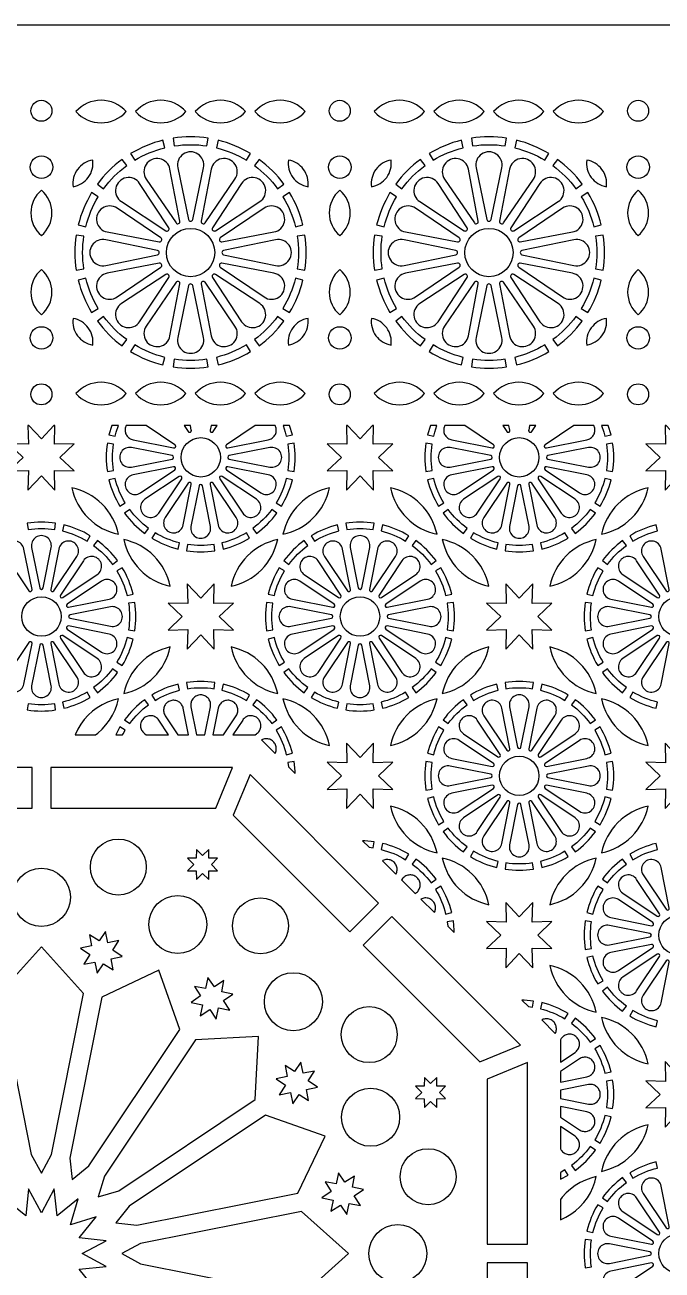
# Model space of a CAD drawing. Header units: millimetres. Extents: x 0 to 1380, y 140 to 1220.
# Drawn here: x 683 to 963, y 673 to 1220 of the extents above; entities that cross this region are included whole.
import ezdxf

# ---------------------------------------------------------------- set-up
doc = ezdxf.new("R2010")
doc.units = ezdxf.units.MM
doc.layers.add('CUT', color=1, linetype='CONTINUOUS')

msp = doc.modelspace()

# ---------------------------------------------------------------- linework, layer by layer
at = {"layer": 'CUT'}
for points in [[(0, 1220), (1380.15, 1220), (1380.15, 139.85), (0, 139.85)], [(695.607, 1043.85), (690.075, 1038.011), (684.543, 1043.85), (684.136, 1043.85), (684.357, 1035.643), (675.708, 1035.876), (681.989, 1029.925), (675.708, 1023.974), (684.357, 1024.207), (684.124, 1015.558), (690.075, 1021.839), (696.026, 1015.558), (695.793, 1024.207), (704.442, 1023.974), (698.161, 1029.925), (704.442, 1035.876), (695.793, 1035.643), (696.014, 1043.85)], [(720.983, 1043.85), (719.776, 1039.837), (722.453, 1039.184), (722.905, 1041.037), (723.906, 1043.85)], [(727.335, 1043.85), (727.19, 1043.546), (727.039, 1043.119), (726.932, 1042.677), (726.872, 1042.228), (726.859, 1041.775), (726.893, 1041.322), (726.974, 1040.875), (727.1, 1040.44), (727.272, 1040.02), (727.485, 1039.619), (727.74, 1039.243), (728.032, 1038.896), (728.358, 1038.581), (728.715, 1038.301), (729.1, 1038.06), (729.507, 1037.86), (729.933, 1037.704), (730.375, 1037.591), (748.174, 1034.051), (748.252, 1034.04), (748.329, 1034.036), (748.406, 1034.041), (748.481, 1034.053), (748.556, 1034.073), (748.628, 1034.101), (748.697, 1034.135), (748.761, 1034.176), (748.821, 1034.224), (748.877, 1034.278), (748.926, 1034.337), (748.97, 1034.4), (749.006, 1034.468), (749.036, 1034.539), (749.058, 1034.613), (749.073, 1034.688), (749.079, 1034.766), (749.078, 1034.842), (749.069, 1034.919), (749.053, 1034.994), (749.028, 1035.066), (748.996, 1035.137), (748.958, 1035.204), (748.913, 1035.266), (748.861, 1035.324), (748.805, 1035.376), (748.742, 1035.423), (736.13, 1043.85)], [(752.845, 1043.85), (754.577, 1041.258), (754.624, 1041.195), (754.676, 1041.139), (754.734, 1041.087), (754.796, 1041.042), (754.863, 1041.004), (754.934, 1040.972), (755.006, 1040.947), (755.081, 1040.931), (755.158, 1040.922), (755.234, 1040.921), (755.312, 1040.927), (755.387, 1040.942), (755.461, 1040.964), (755.532, 1040.994), (755.6, 1041.03), (755.663, 1041.074), (755.722, 1041.123), (755.776, 1041.179), (755.824, 1041.239), (755.865, 1041.303), (755.899, 1041.372), (755.927, 1041.444), (755.947, 1041.519), (755.959, 1041.594), (755.964, 1041.671), (755.96, 1041.748), (755.949, 1041.826), (755.546, 1043.85)], [(764.604, 1043.85), (764.201, 1041.826), (764.19, 1041.748), (764.186, 1041.671), (764.191, 1041.594), (764.203, 1041.519), (764.223, 1041.444), (764.251, 1041.372), (764.285, 1041.303), (764.326, 1041.239), (764.374, 1041.179), (764.428, 1041.123), (764.487, 1041.074), (764.55, 1041.03), (764.618, 1040.994), (764.689, 1040.964), (764.763, 1040.942), (764.838, 1040.927), (764.916, 1040.921), (764.992, 1040.922), (765.069, 1040.931), (765.144, 1040.947), (765.216, 1040.972), (765.287, 1041.004), (765.354, 1041.042), (765.416, 1041.087), (765.474, 1041.139), (765.526, 1041.195), (765.573, 1041.258), (767.305, 1043.85)], [(784.02, 1043.85), (771.408, 1035.423), (771.345, 1035.376), (771.289, 1035.324), (771.237, 1035.266), (771.192, 1035.204), (771.154, 1035.137), (771.122, 1035.066), (771.097, 1034.994), (771.081, 1034.919), (771.072, 1034.842), (771.071, 1034.766), (771.077, 1034.688), (771.092, 1034.613), (771.114, 1034.539), (771.144, 1034.468), (771.18, 1034.4), (771.224, 1034.337), (771.273, 1034.278), (771.329, 1034.224), (771.389, 1034.176), (771.453, 1034.135), (771.522, 1034.101), (771.594, 1034.073), (771.669, 1034.053), (771.744, 1034.041), (771.821, 1034.036), (771.898, 1034.04), (771.976, 1034.051), (789.775, 1037.591), (790.217, 1037.704), (790.643, 1037.86), (791.05, 1038.06), (791.435, 1038.301), (791.792, 1038.581), (792.118, 1038.896), (792.41, 1039.243), (792.665, 1039.619), (792.878, 1040.02), (793.05, 1040.44), (793.176, 1040.875), (793.257, 1041.322), (793.291, 1041.775), (793.278, 1042.228), (793.218, 1042.677), (793.111, 1043.119), (792.96, 1043.546), (792.815, 1043.85)], [(796.244, 1043.85), (797.245, 1041.037), (797.697, 1039.184), (800.374, 1039.837), (799.167, 1043.85)], [(835.607, 1043.85), (830.075, 1038.011), (824.543, 1043.85), (824.136, 1043.85), (824.357, 1035.643), (815.708, 1035.876), (821.989, 1029.925), (815.708, 1023.974), (824.357, 1024.207), (824.124, 1015.558), (830.075, 1021.839), (836.026, 1015.558), (835.793, 1024.207), (844.442, 1023.974), (838.161, 1029.925), (844.442, 1035.876), (835.793, 1035.643), (836.014, 1043.85)], [(860.983, 1043.85), (859.776, 1039.837), (862.453, 1039.184), (862.905, 1041.037), (863.906, 1043.85)], [(867.335, 1043.85), (867.19, 1043.546), (867.039, 1043.119), (866.932, 1042.677), (866.872, 1042.228), (866.859, 1041.775), (866.893, 1041.322), (866.974, 1040.875), (867.1, 1040.44), (867.272, 1040.02), (867.485, 1039.619), (867.74, 1039.243), (868.032, 1038.896), (868.358, 1038.581), (868.715, 1038.301), (869.1, 1038.06), (869.507, 1037.86), (869.933, 1037.704), (870.375, 1037.591), (888.174, 1034.051), (888.252, 1034.04), (888.329, 1034.036), (888.406, 1034.041), (888.481, 1034.053), (888.556, 1034.073), (888.628, 1034.101), (888.697, 1034.135), (888.761, 1034.176), (888.821, 1034.224), (888.877, 1034.278), (888.926, 1034.337), (888.97, 1034.4), (889.006, 1034.468), (889.036, 1034.539), (889.058, 1034.613), (889.073, 1034.688), (889.079, 1034.766), (889.078, 1034.842), (889.069, 1034.919), (889.053, 1034.994), (889.028, 1035.066), (888.996, 1035.137), (888.958, 1035.204), (888.913, 1035.266), (888.861, 1035.324), (888.805, 1035.376), (888.742, 1035.423), (876.13, 1043.85)], [(892.845, 1043.85), (894.577, 1041.258), (894.624, 1041.195), (894.676, 1041.139), (894.734, 1041.087), (894.796, 1041.042), (894.863, 1041.004), (894.934, 1040.972), (895.006, 1040.947), (895.081, 1040.931), (895.158, 1040.922), (895.234, 1040.921), (895.312, 1040.927), (895.387, 1040.942), (895.461, 1040.964), (895.532, 1040.994), (895.6, 1041.03), (895.663, 1041.074), (895.722, 1041.123), (895.776, 1041.179), (895.824, 1041.239), (895.865, 1041.303), (895.899, 1041.372), (895.927, 1041.444), (895.947, 1041.519), (895.959, 1041.594), (895.964, 1041.671), (895.96, 1041.748), (895.949, 1041.826), (895.546, 1043.85)], [(904.604, 1043.85), (904.201, 1041.826), (904.19, 1041.748), (904.186, 1041.671), (904.191, 1041.594), (904.203, 1041.519), (904.223, 1041.444), (904.251, 1041.372), (904.285, 1041.303), (904.326, 1041.239), (904.374, 1041.179), (904.428, 1041.123), (904.487, 1041.074), (904.55, 1041.03), (904.618, 1040.994), (904.689, 1040.964), (904.763, 1040.942), (904.838, 1040.927), (904.916, 1040.921), (904.992, 1040.922), (905.069, 1040.931), (905.144, 1040.947), (905.216, 1040.972), (905.287, 1041.004), (905.354, 1041.042), (905.416, 1041.087), (905.474, 1041.139), (905.526, 1041.195), (905.573, 1041.258), (907.305, 1043.85)], [(924.02, 1043.85), (911.408, 1035.423), (911.345, 1035.376), (911.289, 1035.324), (911.237, 1035.266), (911.192, 1035.204), (911.154, 1035.137), (911.122, 1035.066), (911.097, 1034.994), (911.081, 1034.919), (911.072, 1034.842), (911.071, 1034.766), (911.077, 1034.688), (911.092, 1034.613), (911.114, 1034.539), (911.144, 1034.468), (911.18, 1034.4), (911.224, 1034.337), (911.273, 1034.278), (911.329, 1034.224), (911.389, 1034.176), (911.453, 1034.135), (911.522, 1034.101), (911.594, 1034.073), (911.669, 1034.053), (911.744, 1034.041), (911.821, 1034.036), (911.898, 1034.04), (911.976, 1034.051), (929.775, 1037.591), (930.217, 1037.704), (930.643, 1037.86), (931.05, 1038.06), (931.435, 1038.301), (931.792, 1038.581), (932.118, 1038.896), (932.41, 1039.243), (932.665, 1039.619), (932.878, 1040.02), (933.05, 1040.44), (933.176, 1040.875), (933.257, 1041.322), (933.291, 1041.775), (933.278, 1042.228), (933.218, 1042.677), (933.111, 1043.119), (932.96, 1043.546), (932.815, 1043.85)], [(936.244, 1043.85), (937.245, 1041.037), (937.697, 1039.184), (940.374, 1039.837), (939.167, 1043.85)], [(975.607, 1043.85), (970.075, 1038.011), (964.543, 1043.85), (964.136, 1043.85), (964.357, 1035.643), (955.708, 1035.876), (961.989, 1029.925), (955.708, 1023.974), (964.357, 1024.207), (964.124, 1015.558), (970.075, 1021.839), (976.026, 1015.558), (975.793, 1024.207), (984.442, 1023.974), (978.161, 1029.925), (984.442, 1035.876), (975.793, 1035.643), (976.014, 1043.85)], [(774.442, 965.876), (765.793, 965.643), (766.026, 974.292), (760.075, 968.011), (754.124, 974.292), (754.357, 965.643), (745.708, 965.876), (751.989, 959.925), (745.708, 953.974), (754.357, 954.207), (754.124, 945.558), (760.075, 951.839), (766.026, 945.558), (765.793, 954.207), (774.442, 953.974), (768.161, 959.925)], [(914.442, 965.876), (905.793, 965.643), (906.026, 974.292), (900.075, 968.011), (894.124, 974.292), (894.357, 965.643), (885.708, 965.876), (891.989, 959.925), (885.708, 953.974), (894.357, 954.207), (894.124, 945.558), (900.075, 951.839), (906.026, 945.558), (905.793, 954.207), (914.442, 953.974), (908.161, 959.925)], [(761.911, 908), (764.358, 920.299), (764.423, 920.749), (764.442, 921.203), (764.413, 921.655), (764.338, 922.103), (764.216, 922.54), (764.05, 922.962), (763.84, 923.365), (763.591, 923.743), (763.303, 924.094), (762.98, 924.413), (762.625, 924.697), (762.244, 924.943), (761.839, 925.147), (761.415, 925.309), (760.977, 925.426), (760.528, 925.495), (760.075, 925.519), (759.622, 925.495), (759.173, 925.426), (758.735, 925.309), (758.311, 925.147), (757.906, 924.943), (757.525, 924.697), (757.17, 924.413), (756.847, 924.094), (756.559, 923.743), (756.31, 923.365), (756.1, 922.962), (755.934, 922.54), (755.812, 922.103), (755.737, 921.655), (755.708, 921.203), (755.727, 920.749), (755.792, 920.299), (758.239, 908)], [(713.811, 908), (714.82, 908.751), (716.726, 910.479), (718.453, 912.384), (719.989, 914.448), (721.317, 916.65), (722.425, 918.971), (723.302, 921.388), (723.91, 923.76), (721.538, 923.152), (719.121, 922.275), (716.8, 921.167), (714.598, 919.839), (712.534, 918.303), (710.629, 916.576), (708.901, 914.67), (707.366, 912.607), (706.038, 910.406), (704.911, 908)], [(754.721, 908), (752.409, 919.625), (752.296, 920.067), (752.14, 920.493), (751.94, 920.9), (751.699, 921.285), (751.419, 921.642), (751.104, 921.968), (750.757, 922.26), (750.381, 922.515), (749.98, 922.728), (749.56, 922.9), (749.125, 923.026), (748.678, 923.107), (748.225, 923.141), (747.772, 923.128), (747.323, 923.068), (746.881, 922.961), (746.454, 922.81), (746.044, 922.615), (745.656, 922.378), (745.297, 922.103), (744.966, 921.791), (744.67, 921.447), (744.412, 921.074), (744.194, 920.676), (744.018, 920.258), (743.886, 919.824), (743.799, 919.379), (743.76, 918.926), (743.768, 918.473), (743.823, 918.022), (743.924, 917.581), (744.071, 917.151), (744.261, 916.739), (744.494, 916.347), (750.072, 908)], [(770.078, 908), (775.656, 916.347), (775.889, 916.739), (776.079, 917.151), (776.226, 917.581), (776.327, 918.022), (776.382, 918.473), (776.39, 918.926), (776.351, 919.379), (776.264, 919.824), (776.132, 920.258), (775.956, 920.676), (775.738, 921.074), (775.48, 921.447), (775.184, 921.791), (774.853, 922.103), (774.494, 922.378), (774.106, 922.615), (773.696, 922.81), (773.269, 922.961), (772.827, 923.068), (772.378, 923.128), (771.925, 923.141), (771.472, 923.107), (771.025, 923.026), (770.59, 922.9), (770.17, 922.728), (769.769, 922.515), (769.393, 922.26), (769.046, 921.968), (768.731, 921.642), (768.451, 921.285), (768.21, 920.9), (768.01, 920.493), (767.854, 920.067), (767.741, 919.625), (765.429, 908)], [(745.923, 908), (741.626, 914.431), (741.353, 914.796), (741.047, 915.129), (740.705, 915.429), (740.336, 915.693), (739.941, 915.915), (739.525, 916.096), (739.092, 916.233), (738.647, 916.324), (738.195, 916.368), (737.742, 916.366), (737.291, 916.316), (736.848, 916.22), (736.416, 916.078), (736.002, 915.892), (735.61, 915.665), (735.243, 915.398), (734.906, 915.094), (734.602, 914.757), (734.335, 914.39), (734.108, 913.998), (733.922, 913.584), (733.78, 913.152), (733.684, 912.709), (733.634, 912.258), (733.632, 911.805), (733.676, 911.353), (733.767, 910.908), (733.904, 910.475), (734.085, 910.059), (734.307, 909.664), (734.571, 909.295), (734.871, 908.953), (735.204, 908.647), (735.569, 908.374), (736.129, 908)], [(784.021, 908), (784.581, 908.374), (784.946, 908.647), (785.279, 908.953), (785.579, 909.295), (785.843, 909.664), (786.065, 910.059), (786.246, 910.475), (786.383, 910.908), (786.474, 911.353), (786.518, 911.805), (786.516, 912.258), (786.466, 912.709), (786.37, 913.152), (786.228, 913.584), (786.042, 913.998), (785.815, 914.39), (785.548, 914.757), (785.244, 915.094), (784.907, 915.398), (784.54, 915.665), (784.148, 915.892), (783.734, 916.078), (783.302, 916.22), (782.859, 916.316), (782.408, 916.366), (781.955, 916.368), (781.503, 916.324), (781.058, 916.233), (780.625, 916.096), (780.209, 915.915), (779.814, 915.693), (779.445, 915.429), (779.103, 915.129), (778.797, 914.796), (778.524, 914.431), (774.227, 908)], [(725.769, 908), (725.935, 908.351), (726.925, 909.981), (724.57, 911.412), (722.728, 908)], [(792.756, 899.791), (792.878, 900.02), (793.05, 900.44), (793.176, 900.875), (793.257, 901.322), (793.291, 901.775), (793.278, 902.228), (793.218, 902.677), (793.111, 903.119), (792.96, 903.546), (792.765, 903.956), (792.528, 904.344), (792.253, 904.703), (791.941, 905.034), (791.597, 905.33), (791.224, 905.588), (790.826, 905.806), (790.408, 905.982), (789.974, 906.114), (789.529, 906.201), (789.076, 906.24), (788.623, 906.232), (788.172, 906.177), (787.731, 906.076), (787.302, 905.93), (786.844, 905.702)], [(844.442, 895.876), (835.793, 895.643), (836.026, 904.292), (830.075, 898.011), (824.124, 904.292), (824.357, 895.643), (815.708, 895.876), (821.989, 889.925), (815.708, 883.974), (824.357, 884.207), (824.124, 875.558), (830.075, 881.839), (836.026, 875.558), (835.793, 884.207), (844.442, 883.974), (838.161, 889.925)], [(984.442, 895.876), (975.793, 895.643), (976.026, 904.292), (970.075, 898.011), (964.124, 904.292), (964.357, 895.643), (955.708, 895.876), (961.989, 889.925), (955.708, 883.974), (964.357, 884.207), (964.124, 875.558), (970.075, 881.839), (976.026, 875.558), (975.793, 884.207), (984.442, 883.974), (978.161, 889.925)], [(685.95, 893.6), (606.033, 893.6), (613.426, 875.75), (685.95, 875.75)], [(774.117, 893.6), (694.2, 893.6), (694.2, 875.75), (766.724, 875.75)], [(801.526, 891.022), (801.526, 892.045), (801.1, 896.189), (798.377, 895.768), (798.663, 893.911)], [(774.345, 872.593), (825.627, 821.311), (838.249, 833.933), (781.739, 890.443)], [(834.061, 858.513), (835.918, 858.227), (836.339, 860.95), (832.195, 861.376), (831.172, 861.376)], [(760.914, 854.862), (758.189, 857.525), (758.144, 853.715), (754.334, 853.671), (756.997, 850.945), (754.334, 848.22), (758.144, 848.175), (758.189, 844.365), (760.914, 847.028), (763.639, 844.365), (763.684, 848.175), (767.494, 848.22), (764.831, 850.945), (767.494, 853.671), (763.684, 853.715), (763.639, 857.525)], [(845.852, 846.694), (846.08, 847.152), (846.226, 847.581), (846.327, 848.022), (846.382, 848.473), (846.39, 848.926), (846.351, 849.379), (846.264, 849.824), (846.132, 850.258), (845.956, 850.676), (845.738, 851.074), (845.48, 851.447), (845.184, 851.791), (844.853, 852.103), (844.494, 852.378), (844.106, 852.615), (843.696, 852.81), (843.269, 852.961), (842.827, 853.068), (842.378, 853.128), (841.925, 853.141), (841.472, 853.107), (841.025, 853.026), (840.59, 852.9), (840.17, 852.728), (839.941, 852.606)], [(854.336, 838.211), (854.581, 838.374), (854.946, 838.647), (855.279, 838.953), (855.579, 839.295), (855.843, 839.664), (856.065, 840.059), (856.246, 840.475), (856.383, 840.908), (856.474, 841.353), (856.518, 841.805), (856.516, 842.258), (856.466, 842.709), (856.37, 843.152), (856.228, 843.584), (856.042, 843.998), (855.815, 844.39), (855.548, 844.757), (855.244, 845.094), (854.907, 845.398), (854.54, 845.665), (854.148, 845.892), (853.734, 846.078), (853.302, 846.22), (852.859, 846.316), (852.408, 846.366), (851.955, 846.368), (851.503, 846.324), (851.058, 846.233), (850.625, 846.096), (850.209, 845.915), (849.814, 845.693), (849.445, 845.429), (849.103, 845.129), (848.797, 844.796), (848.524, 844.431), (848.361, 844.186)], [(862.756, 829.791), (862.878, 830.02), (863.05, 830.44), (863.176, 830.875), (863.257, 831.322), (863.291, 831.775), (863.278, 832.228), (863.218, 832.677), (863.111, 833.119), (862.96, 833.546), (862.765, 833.956), (862.528, 834.344), (862.253, 834.703), (861.941, 835.034), (861.597, 835.33), (861.224, 835.588), (860.826, 835.806), (860.408, 835.982), (859.974, 836.114), (859.529, 836.201), (859.076, 836.24), (858.623, 836.232), (858.172, 836.177), (857.731, 836.076), (857.302, 835.93), (856.844, 835.702)], [(914.442, 825.876), (905.793, 825.643), (906.026, 834.292), (900.075, 828.011), (894.124, 834.292), (894.357, 825.643), (885.708, 825.876), (891.989, 819.925), (885.708, 813.974), (894.357, 814.207), (894.124, 805.558), (900.075, 811.839), (906.026, 805.558), (905.793, 814.207), (914.442, 813.974), (908.161, 819.925)], [(831.461, 815.477), (882.743, 764.195), (900.593, 771.589), (844.083, 828.099)], [(715.412, 817.356), (711.237, 820.076), (712.152, 815.178), (707.276, 814.149), (711.387, 811.331), (708.667, 807.156), (713.565, 808.071), (714.595, 803.194), (717.412, 807.306), (721.588, 804.586), (720.672, 809.484), (725.549, 810.513), (721.437, 813.331), (724.157, 817.506), (719.259, 816.591), (718.23, 821.468)], [(871.526, 821.022), (871.526, 822.045), (871.1, 826.189), (868.377, 825.768), (868.663, 823.911)], [(694.537, 723.498), (708.606, 794.232), (690.075, 814.813), (671.544, 794.232), (685.613, 723.498), (690.075, 715.247)], [(710.871, 718.473), (750.939, 778.439), (741.694, 804.545), (716.697, 792.622), (702.628, 721.887), (703.592, 712.559)], [(766.077, 797.198), (763.259, 801.31), (762.23, 796.434), (757.331, 797.349), (760.052, 793.173), (755.94, 790.356), (760.817, 789.327), (759.902, 784.428), (764.077, 787.148), (766.895, 783.037), (767.924, 787.913), (772.822, 786.998), (770.102, 791.173), (774.214, 793.991), (769.337, 795.02), (770.252, 799.919)], [(904.061, 788.513), (905.918, 788.227), (906.339, 790.95), (902.195, 791.376), (901.172, 791.376)], [(915.852, 776.694), (916.08, 777.152), (916.226, 777.581), (916.327, 778.022), (916.382, 778.473), (916.39, 778.926), (916.351, 779.379), (916.264, 779.824), (916.132, 780.258), (915.956, 780.676), (915.738, 781.074), (915.48, 781.447), (915.184, 781.791), (914.853, 782.103), (914.494, 782.378), (914.106, 782.615), (913.696, 782.81), (913.269, 782.961), (912.827, 783.068), (912.378, 783.128), (911.925, 783.141), (911.472, 783.107), (911.025, 783.026), (910.59, 782.9), (910.17, 782.728), (909.941, 782.606)], [(724.04, 707.581), (784.006, 747.648), (785.455, 775.305), (757.798, 773.856), (717.731, 713.89), (715.051, 704.901)], [(918.15, 764.077), (924.581, 768.374), (924.946, 768.647), (925.279, 768.953), (925.579, 769.295), (925.843, 769.664), (926.065, 770.059), (926.246, 770.475), (926.383, 770.908), (926.474, 771.353), (926.518, 771.805), (926.516, 772.258), (926.466, 772.709), (926.37, 773.152), (926.228, 773.584), (926.042, 773.998), (925.815, 774.39), (925.548, 774.757), (925.244, 775.094), (924.907, 775.398), (924.54, 775.665), (924.148, 775.892), (923.734, 776.078), (923.302, 776.22), (922.859, 776.316), (922.408, 776.366), (921.955, 776.368), (921.503, 776.324), (921.058, 776.233), (920.625, 776.096), (920.209, 775.915), (919.814, 775.693), (919.445, 775.429), (919.103, 775.129), (918.797, 774.796), (918.524, 774.431), (918.15, 773.871)], [(805.17, 759.187), (804.141, 764.064), (801.323, 759.952), (797.148, 762.672), (798.063, 757.774), (793.187, 756.745), (797.298, 753.927), (794.578, 749.752), (799.477, 750.667), (800.506, 745.79), (803.323, 749.902), (807.499, 747.181), (806.584, 752.08), (811.46, 753.109), (807.348, 755.927), (810.069, 760.102)], [(885.9, 756.574), (885.9, 684.05), (903.75, 684.05), (903.75, 763.967)], [(918.15, 755.279), (929.775, 757.591), (930.217, 757.704), (930.643, 757.86), (931.05, 758.06), (931.435, 758.301), (931.792, 758.581), (932.118, 758.896), (932.41, 759.243), (932.665, 759.619), (932.878, 760.02), (933.05, 760.44), (933.176, 760.875), (933.257, 761.322), (933.291, 761.775), (933.278, 762.228), (933.218, 762.677), (933.111, 763.119), (932.96, 763.546), (932.765, 763.956), (932.528, 764.344), (932.253, 764.703), (931.941, 765.034), (931.597, 765.33), (931.224, 765.588), (930.826, 765.806), (930.408, 765.982), (929.974, 766.114), (929.529, 766.201), (929.076, 766.24), (928.623, 766.232), (928.172, 766.177), (927.731, 766.076), (927.301, 765.929), (926.889, 765.739), (926.497, 765.506), (918.15, 759.928)], [(984.442, 755.876), (975.793, 755.643), (976.026, 764.292), (970.075, 758.011), (964.124, 764.292), (964.357, 755.643), (955.708, 755.876), (961.989, 749.925), (955.708, 743.974), (964.357, 744.207), (964.124, 735.558), (970.075, 741.839), (976.026, 735.558), (975.793, 744.207), (984.442, 743.974), (978.161, 749.925)], [(863.865, 753.534), (863.821, 757.344), (861.095, 754.681), (858.37, 757.344), (858.325, 753.534), (854.515, 753.489), (857.178, 750.764), (854.515, 748.039), (858.325, 747.994), (858.37, 744.184), (861.095, 746.847), (863.821, 744.184), (863.865, 747.994), (867.675, 748.039), (865.012, 750.764), (867.675, 753.489)], [(918.15, 748.089), (930.449, 745.642), (930.899, 745.577), (931.353, 745.558), (931.805, 745.587), (932.253, 745.662), (932.69, 745.784), (933.112, 745.95), (933.515, 746.16), (933.893, 746.409), (934.244, 746.697), (934.563, 747.02), (934.847, 747.375), (935.093, 747.756), (935.297, 748.161), (935.459, 748.585), (935.576, 749.023), (935.645, 749.472), (935.669, 749.925), (935.645, 750.378), (935.576, 750.827), (935.459, 751.265), (935.297, 751.689), (935.093, 752.094), (934.847, 752.475), (934.563, 752.83), (934.244, 753.153), (933.893, 753.441), (933.515, 753.69), (933.112, 753.9), (932.69, 754.066), (932.253, 754.188), (931.805, 754.263), (931.353, 754.292), (930.899, 754.273), (930.449, 754.208), (918.15, 751.761)], [(918.15, 739.922), (926.497, 734.344), (926.889, 734.111), (927.301, 733.921), (927.731, 733.774), (928.172, 733.673), (928.623, 733.618), (929.076, 733.61), (929.529, 733.649), (929.974, 733.736), (930.408, 733.868), (930.826, 734.044), (931.224, 734.262), (931.597, 734.52), (931.941, 734.816), (932.253, 735.147), (932.528, 735.506), (932.765, 735.894), (932.96, 736.304), (933.111, 736.731), (933.218, 737.173), (933.278, 737.622), (933.291, 738.075), (933.257, 738.528), (933.176, 738.975), (933.05, 739.41), (932.878, 739.83), (932.665, 740.231), (932.41, 740.607), (932.118, 740.954), (931.792, 741.269), (931.435, 741.549), (931.05, 741.79), (930.643, 741.99), (930.217, 742.146), (929.775, 742.259), (918.15, 744.571)], [(732.037, 692.478), (802.772, 706.547), (814.695, 731.544), (788.589, 740.789), (728.623, 700.721), (722.709, 693.442)], [(918.15, 725.979), (918.524, 725.419), (918.797, 725.054), (919.103, 724.721), (919.445, 724.421), (919.814, 724.157), (920.209, 723.935), (920.625, 723.754), (921.058, 723.617), (921.503, 723.526), (921.955, 723.482), (922.408, 723.484), (922.859, 723.534), (923.302, 723.63), (923.734, 723.772), (924.148, 723.958), (924.54, 724.185), (924.907, 724.452), (925.244, 724.756), (925.548, 725.093), (925.815, 725.46), (926.042, 725.852), (926.228, 726.266), (926.37, 726.698), (926.466, 727.141), (926.516, 727.592), (926.518, 728.045), (926.474, 728.497), (926.383, 728.942), (926.246, 729.375), (926.065, 729.791), (925.843, 730.186), (925.579, 730.555), (925.279, 730.897), (924.946, 731.203), (924.581, 731.476), (918.15, 735.773)], [(826.741, 709.109), (827.656, 714.007), (823.481, 711.287), (820.663, 715.399), (819.634, 710.522), (814.736, 711.438), (817.456, 707.262), (813.344, 704.445), (818.221, 703.415), (817.306, 698.517), (821.481, 701.237), (824.299, 697.126), (825.328, 702.002), (830.226, 701.087), (827.506, 705.262), (831.618, 708.08)], [(918.15, 712.578), (921.562, 714.42), (920.131, 716.775), (918.501, 715.785), (918.15, 715.619)], [(918.15, 694.761), (920.556, 695.888), (922.757, 697.216), (924.82, 698.751), (926.726, 700.479), (928.453, 702.384), (929.989, 704.448), (931.317, 706.65), (932.425, 708.971), (933.302, 711.388), (933.91, 713.76), (931.538, 713.152), (929.121, 712.275), (926.8, 711.167), (924.598, 709.839), (922.534, 708.303), (920.629, 706.576), (918.901, 704.67), (918.15, 703.661)], [(733.648, 675.463), (804.382, 661.394), (824.963, 679.925), (804.382, 698.456), (733.648, 684.387), (725.397, 679.925)], [(885.9, 675.8), (885.9, 603.276), (903.75, 595.883), (903.75, 675.8)]]:
    msp.add_lwpolyline(points, close=True, dxfattribs=at)
for points in [[(716.297, 1176.95, 0.2138515), (727.342, 1181.9, 0.2138515), (716.297, 1186.85, 0.2138515), (705.253, 1181.9, 0.2138515)], [(742.519, 1176.95, 0.2138515), (753.564, 1181.9, 0.2138515), (742.519, 1186.85, 0.2138515), (731.475, 1181.9, 0.2138515)], [(768.742, 1176.95, 0.2138515), (779.786, 1181.9, 0.2138515), (768.742, 1186.85, 0.2138515), (757.697, 1181.9, 0.2138515)], [(794.964, 1176.95, 0.2138515), (806.008, 1181.9, 0.2138515), (794.964, 1186.85, 0.2138515), (783.919, 1181.9, 0.2138515)], [(847.408, 1176.95, 0.2138515), (858.453, 1181.9, 0.2138515), (847.408, 1186.85, 0.2138515), (836.364, 1181.9, 0.2138515)], [(873.631, 1176.95, 0.2138515), (884.675, 1181.9, 0.2138515), (873.631, 1186.85, 0.2138515), (862.586, 1181.9, 0.2138515)], [(899.853, 1176.95, 0.2138515), (910.897, 1181.9, 0.2138515), (899.853, 1186.85, 0.2138515), (888.808, 1181.9, 0.2138515)], [(926.075, 1176.95, 0.2138515), (937.119, 1181.9, 0.2138515), (926.075, 1186.85, 0.2138515), (915.031, 1181.9, 0.2138515)], [(743.503, 1169.302, 0.0760714), (729.291, 1163.416), (731.064, 1160.498, -0.0760181), (744.312, 1165.985)], [(763.321, 1170.185, 0.0760715), (747.94, 1170.185), (748.461, 1166.811, -0.076018), (762.8, 1166.811)], [(781.97, 1163.416, 0.0760714), (767.758, 1169.302), (766.949, 1165.985, -0.0760181), (780.197, 1160.498)], [(874.614, 1169.302, 0.0760714), (860.402, 1163.416), (862.175, 1160.498, -0.0760181), (875.423, 1165.985)], [(894.432, 1170.185, 0.0760715), (879.051, 1170.185), (879.572, 1166.811, -0.076018), (893.911, 1166.811)], [(913.081, 1163.416, 0.0760714), (898.869, 1169.302), (898.06, 1165.985, -0.0760181), (911.308, 1160.498)], [(710.692, 1152.994, 0.1947318), (712.628, 1160.586, 0.1947318), (705.955, 1156.48, 0.1947318), (704.019, 1148.888, 0.1947318)], [(725.53, 1160.902, 0.0760714), (714.653, 1150.025), (717.408, 1148.009, -0.0760181), (727.547, 1158.148)], [(750.927, 1133.693), (746.582, 1156.57, 1.2293118), (736.117, 1152.234), (749.221, 1132.986, 0.8134636)], [(756.555, 1134.444), (761.295, 1157.243, 1.229312), (749.966, 1157.243), (754.706, 1134.444, 0.8134626)], [(762.04, 1132.986), (775.144, 1152.234, 1.2293118), (764.679, 1156.57), (760.334, 1133.693, 0.8134636)], [(796.608, 1150.025, 0.0760714), (785.731, 1160.902), (783.714, 1158.148, -0.0760181), (793.853, 1148.009)], [(800.569, 1152.994, 0.1947318), (807.242, 1148.888, 0.1947318), (805.306, 1156.48, 0.1947318), (798.633, 1160.586, 0.1947318)], [(841.803, 1152.994, 0.1947318), (843.739, 1160.586, 0.1947317), (837.066, 1156.48, 0.1947317), (835.131, 1148.888, 0.1947318)], [(856.641, 1160.902, 0.0760714), (845.764, 1150.025), (848.519, 1148.009, -0.0760181), (858.658, 1158.148)], [(882.038, 1133.693), (877.693, 1156.57, 1.2293118), (867.228, 1152.234), (880.332, 1132.986, 0.8134636)], [(887.666, 1134.444), (892.406, 1157.243, 1.2293119), (881.077, 1157.243), (885.818, 1134.444, 0.8134633)], [(893.151, 1132.986), (906.255, 1152.234, 1.2293118), (895.79, 1156.57), (891.445, 1133.693, 0.8134636)], [(927.719, 1150.025, 0.0760714), (916.842, 1160.902), (914.825, 1158.148, -0.0760181), (924.964, 1148.009)], [(931.68, 1152.994, 0.1947317), (938.353, 1148.888, 0.1947318), (936.417, 1156.48, 0.1947318), (929.745, 1160.586, 0.1947317)], [(746.017, 1130.845), (733.248, 1150.318, 1.229312), (725.238, 1142.308), (744.71, 1129.539, 0.8134629)], [(766.551, 1129.539), (786.023, 1142.308, 1.2293118), (778.013, 1150.318), (765.245, 1130.845, 0.8134635)], [(877.128, 1130.845), (864.359, 1150.318, 1.2293119), (856.349, 1142.308), (875.822, 1129.539, 0.8134633)], [(897.662, 1129.539), (917.135, 1142.308, 1.2293119), (909.125, 1150.318), (896.356, 1130.845, 0.8134633)], [(690.075, 1127.393, 0.2205825), (694.69, 1137.345, 0.2205825), (690.075, 1147.297, 0.2205825), (685.46, 1137.345, 0.2205825)], [(712.14, 1146.264, 0.0760714), (706.253, 1132.053), (709.57, 1131.244, -0.0760181), (715.058, 1144.491)], [(805.008, 1132.053, 0.0760715), (799.122, 1146.264), (796.203, 1144.491, -0.076018), (801.691, 1131.244)], [(825.801, 1137.345, 0.2205825), (821.186, 1147.297, 0.2205825), (816.571, 1137.345, 0.2205825), (821.186, 1127.393, 0.2205825)], [(843.251, 1146.264, 0.0760714), (837.365, 1132.053), (840.681, 1131.244, -0.076018), (846.169, 1144.491)], [(936.119, 1132.053, 0.0760714), (930.233, 1146.264), (927.315, 1144.491, -0.076018), (932.802, 1131.244)], [(956.912, 1137.345, 0.2205825), (952.297, 1147.297, 0.2205825), (947.682, 1137.345, 0.2205825), (952.297, 1127.393, 0.2205825)], [(742.57, 1126.335), (723.321, 1139.439, 1.2293119), (718.986, 1128.973), (741.863, 1124.628, 0.8134632)], [(769.398, 1124.628), (792.275, 1128.973, 1.2293119), (787.94, 1139.439), (768.691, 1126.335, 0.8134632)], [(873.681, 1126.335), (854.432, 1139.439, 1.2293119), (850.097, 1128.973), (872.974, 1124.628, 0.8134632)], [(900.509, 1124.628), (923.386, 1128.973, 1.2293119), (919.051, 1139.439), (899.802, 1126.335, 0.8134632)], [(705.371, 1127.616, 0.0760714), (705.371, 1112.234), (708.745, 1112.756, -0.0760181), (708.745, 1127.094)], [(805.89, 1112.234, 0.0760713), (805.89, 1127.616), (802.517, 1127.094, -0.0760182), (802.517, 1112.756)], [(836.482, 1127.616, 0.0760714), (836.482, 1112.234), (839.856, 1112.756, -0.0760181), (839.856, 1127.094)], [(937.001, 1112.234, 0.0760713), (937.001, 1127.616), (933.628, 1127.094, -0.0760182), (933.628, 1112.756)], [(741.111, 1120.849), (718.313, 1125.589, 1.229312), (718.313, 1114.261), (741.111, 1119.001, 0.8134629)], [(770.15, 1119.001), (792.948, 1114.261, 1.229312), (792.948, 1125.589), (770.15, 1120.849, 0.8134629)], [(872.222, 1120.849), (849.424, 1125.589, 1.229312), (849.424, 1114.261), (872.222, 1119.001, 0.8134629)], [(901.261, 1119.001), (924.059, 1114.261, 1.229312), (924.059, 1125.589), (901.261, 1120.849, 0.8134629)], [(690.075, 1092.553, 0.2205825), (694.69, 1102.505, 0.2205825), (690.075, 1112.457, 0.2205825), (685.46, 1102.505, 0.2205825)], [(741.863, 1115.222), (718.986, 1110.877, 1.2293119), (723.321, 1100.411), (742.57, 1113.515, 0.8134632)], [(768.691, 1113.515), (787.94, 1100.411, 1.2293119), (792.275, 1110.877), (769.398, 1115.222, 0.8134632)], [(825.801, 1102.505, 0.2205825), (821.186, 1112.457, 0.2205825), (816.571, 1102.505, 0.2205825), (821.186, 1092.553, 0.2205825)], [(872.974, 1115.222), (850.097, 1110.877, 1.2293119), (854.432, 1100.411), (873.681, 1113.515, 0.8134632)], [(899.802, 1113.515), (919.051, 1100.411, 1.2293119), (923.386, 1110.877), (900.509, 1115.222, 0.8134632)], [(956.912, 1102.505, 0.2205825), (952.297, 1112.457, 0.2205825), (947.682, 1102.505, 0.2205825), (952.297, 1092.553, 0.2205825)], [(706.253, 1107.797, 0.0760714), (712.14, 1093.586), (715.058, 1095.359, -0.0760181), (709.57, 1108.606)], [(744.71, 1110.311), (725.238, 1097.542, 1.229312), (733.248, 1089.532), (746.017, 1109.005, 0.8134629)], [(749.221, 1106.864), (736.117, 1087.616, 1.2293118), (746.582, 1083.28), (750.927, 1106.157, 0.8134636)], [(754.706, 1105.406), (749.966, 1082.607, 1.229312), (761.295, 1082.607), (756.555, 1105.406, 0.8134626)], [(760.334, 1106.157), (764.679, 1083.28, 1.2293118), (775.144, 1087.616), (762.04, 1106.864, 0.8134636)], [(765.245, 1109.005), (778.013, 1089.532, 1.2293118), (786.023, 1097.542), (766.551, 1110.311, 0.8134635)], [(799.122, 1093.586, 0.0760715), (805.008, 1107.797), (801.691, 1108.606, -0.076018), (796.203, 1095.359)], [(837.365, 1107.797, 0.0760714), (843.251, 1093.586), (846.169, 1095.359, -0.076018), (840.681, 1108.606)], [(875.822, 1110.311), (856.349, 1097.542, 1.2293119), (864.359, 1089.532), (877.128, 1109.005, 0.8134633)], [(880.332, 1106.864), (867.228, 1087.616, 1.2293118), (877.693, 1083.28), (882.038, 1106.157, 0.8134636)], [(885.818, 1105.406), (881.077, 1082.607, 1.2293119), (892.406, 1082.607), (887.666, 1105.406, 0.8134633)], [(891.445, 1106.157), (895.79, 1083.28, 1.2293118), (906.255, 1087.616), (893.151, 1106.864, 0.8134636)], [(896.356, 1109.005), (909.125, 1089.532, 1.2293119), (917.135, 1097.542), (897.662, 1110.311, 0.8134633)], [(930.233, 1093.586, 0.0760714), (936.119, 1107.797), (932.802, 1108.606, -0.076018), (927.315, 1095.359)], [(710.692, 1086.856, 0.1947318), (704.019, 1090.962, 0.1947318), (705.955, 1083.37, 0.1947318), (712.628, 1079.264, 0.1947318)], [(714.653, 1089.825, 0.0760714), (725.53, 1078.948), (727.547, 1081.702, -0.0760181), (717.408, 1091.841)], [(785.731, 1078.948, 0.0760714), (796.608, 1089.825), (793.853, 1091.841, -0.0760181), (783.714, 1081.702)], [(800.569, 1086.856, 0.1947318), (798.633, 1079.264, 0.1947318), (805.306, 1083.37, 0.1947318), (807.242, 1090.962, 0.1947318)], [(841.803, 1086.856, 0.1947318), (835.131, 1090.962, 0.1947317), (837.066, 1083.37, 0.1947317), (843.739, 1079.264, 0.1947318)], [(845.764, 1089.825, 0.0760714), (856.641, 1078.948), (858.658, 1081.702, -0.0760181), (848.519, 1091.841)], [(916.842, 1078.948, 0.0760714), (927.719, 1089.825), (924.964, 1091.841, -0.0760181), (914.825, 1081.702)], [(931.68, 1086.856, 0.1947317), (929.745, 1079.264, 0.1947318), (936.417, 1083.37, 0.1947318), (938.353, 1090.962, 0.1947317)], [(729.291, 1076.434, 0.0760714), (743.503, 1070.548), (744.312, 1073.865, -0.0760181), (731.064, 1079.352)], [(767.758, 1070.548, 0.0760714), (781.97, 1076.434), (780.197, 1079.352, -0.0760181), (766.949, 1073.865)], [(860.402, 1076.434, 0.0760714), (874.614, 1070.548), (875.423, 1073.865, -0.0760181), (862.175, 1079.352)], [(898.869, 1070.548, 0.0760714), (913.081, 1076.434), (911.308, 1079.352, -0.0760181), (898.06, 1073.865)], [(747.94, 1069.665, 0.0760715), (763.321, 1069.665), (762.8, 1073.039, -0.076018), (748.461, 1073.039)], [(879.051, 1069.665, 0.0760715), (894.432, 1069.665), (893.911, 1073.039, -0.076018), (879.572, 1073.039)], [(716.297, 1053, 0.2138515), (727.342, 1057.95, 0.2138515), (716.297, 1062.9, 0.2138515), (705.253, 1057.95, 0.2138515)], [(742.519, 1053, 0.2138515), (753.564, 1057.95, 0.2138515), (742.519, 1062.9, 0.2138515), (731.475, 1057.95, 0.2138515)], [(768.742, 1053, 0.2138515), (779.786, 1057.95, 0.2138515), (768.742, 1062.9, 0.2138515), (757.697, 1057.95, 0.2138515)], [(794.964, 1053, 0.2138515), (806.008, 1057.95, 0.2138515), (794.964, 1062.9, 0.2138515), (783.919, 1057.95, 0.2138515)], [(847.408, 1053, 0.2138515), (858.453, 1057.95, 0.2138515), (847.408, 1062.9, 0.2138515), (836.364, 1057.95, 0.2138515)], [(873.631, 1053, 0.2138515), (884.675, 1057.95, 0.2138515), (873.631, 1062.9, 0.2138515), (862.586, 1057.95, 0.2138515)], [(899.853, 1053, 0.2138515), (910.897, 1057.95, 0.2138515), (899.853, 1062.9, 0.2138515), (888.808, 1057.95, 0.2138515)], [(926.075, 1053, 0.2138515), (937.119, 1057.95, 0.2138515), (926.075, 1062.9, 0.2138515), (915.031, 1057.95, 0.2138515)], [(719.046, 1036.189, 0.0759046), (719.046, 1023.661), (721.773, 1024.082, -0.0758397), (721.773, 1035.768)], [(801.104, 1023.661, 0.0759046), (801.104, 1036.189), (798.377, 1035.768, -0.0758397), (798.377, 1024.082)], [(859.046, 1036.189, 0.0759046), (859.046, 1023.661), (861.773, 1024.082, -0.0758397), (861.773, 1035.768)], [(941.104, 1023.661, 0.0759046), (941.104, 1036.189), (938.377, 1035.768, -0.0758397), (938.377, 1024.082)], [(747.502, 1030.667), (729.699, 1034.208, 1.2185037), (729.699, 1025.642), (747.502, 1029.183, 0.8206783)], [(772.648, 1029.183), (790.451, 1025.642, 1.2185037), (790.451, 1034.208), (772.648, 1030.667, 0.8206783)], [(887.502, 1030.667), (869.699, 1034.208, 1.2185037), (869.699, 1025.642), (887.502, 1029.183, 0.8206783)], [(912.648, 1029.183), (930.451, 1025.642, 1.2185037), (930.451, 1034.208), (912.648, 1030.667, 0.8206783)], [(748.176, 1025.799), (730.373, 1022.258, 1.2185033), (733.651, 1014.343), (748.743, 1024.428, 0.8206798)], [(771.407, 1024.428), (786.499, 1014.343, 1.2185033), (789.777, 1022.258), (771.974, 1025.799, 0.8206798)], [(888.176, 1025.799), (870.373, 1022.258, 1.2185033), (873.651, 1014.343), (888.743, 1024.428, 0.8206798)], [(911.407, 1024.428), (926.499, 1014.343, 1.2185033), (929.777, 1022.258), (911.974, 1025.799, 0.8206798)], [(719.772, 1020.012, 0.0759046), (724.566, 1008.436), (726.925, 1009.869, -0.0758398), (722.453, 1020.666)], [(750.66, 1021.56), (735.568, 1011.475, 1.2185039), (741.625, 1005.418), (751.71, 1020.51, 0.8206772)], [(754.578, 1018.593), (744.493, 1003.501, 1.2185033), (752.408, 1000.223), (755.949, 1018.026, 0.8206798)], [(764.201, 1018.026), (767.742, 1000.223, 1.2185033), (775.657, 1003.501), (765.572, 1018.593, 0.8206798)], [(768.44, 1020.51), (778.525, 1005.418, 1.2185039), (784.582, 1011.475), (769.49, 1021.56, 0.8206772)], [(795.584, 1008.436, 0.0759046), (800.378, 1020.012), (797.697, 1020.666, -0.0758398), (793.225, 1009.869)], [(859.772, 1020.012, 0.0759046), (864.566, 1008.436), (866.925, 1009.869, -0.0758398), (862.453, 1020.666)], [(890.66, 1021.56), (875.568, 1011.475, 1.2185039), (881.625, 1005.418), (891.71, 1020.51, 0.8206772)], [(894.578, 1018.593), (884.493, 1003.501, 1.2185033), (892.408, 1000.223), (895.949, 1018.026, 0.8206798)], [(904.201, 1018.026), (907.742, 1000.223, 1.2185033), (915.657, 1003.501), (905.572, 1018.593, 0.8206798)], [(908.44, 1020.51), (918.525, 1005.418, 1.2185039), (924.582, 1011.475), (909.49, 1021.56, 0.8206772)], [(935.584, 1008.436, 0.0759046), (940.378, 1020.012), (937.697, 1020.666, -0.0758398), (933.225, 1009.869)], [(716.726, 1009.371, 0.1456685), (703.438, 1016.562, 0.1456685), (710.629, 1003.274, 0.1456685), (723.917, 996.083, 0.1456685)], [(759.333, 1017.352), (755.792, 999.549, 1.2185037), (764.358, 999.549), (760.817, 1017.352, 0.8206783)], [(809.521, 1003.274, 0.1456685), (816.712, 1016.562, 0.1456685), (803.424, 1009.371, 0.1456685), (796.233, 996.083, 0.1456685)], [(856.726, 1009.371, 0.1456685), (843.438, 1016.562, 0.1456685), (850.629, 1003.274, 0.1456685), (863.917, 996.083, 0.1456685)], [(899.333, 1017.352), (895.792, 999.549, 1.2185037), (904.358, 999.549), (900.817, 1017.352, 0.8206783)], [(949.521, 1003.274, 0.1456685), (956.712, 1016.562, 0.1456685), (943.424, 1009.371, 0.1456685), (936.233, 996.083, 0.1456685)], [(726.633, 1005.343, 0.0759044), (735.493, 996.483), (737.123, 998.71, -0.0758399), (728.86, 1006.973)], [(784.657, 996.483, 0.0759044), (793.517, 1005.343), (791.29, 1006.973, -0.0758399), (783.027, 998.71)], [(866.633, 1005.343, 0.0759044), (875.493, 996.483), (877.123, 998.71, -0.0758399), (868.86, 1006.973)], [(924.657, 996.483, 0.0759044), (933.517, 1005.343), (931.29, 1006.973, -0.0758399), (923.027, 998.71)], [(696.339, 1000.954, 0.0759046), (683.811, 1000.954), (684.232, 998.227, -0.0758397), (695.918, 998.227)], [(711.564, 995.434, 0.0759046), (699.988, 1000.228), (699.334, 997.547, -0.0758398), (710.131, 993.075)], [(738.586, 994.416, 0.0759046), (750.162, 989.622), (750.816, 992.303, -0.0758398), (740.019, 996.775)], [(769.988, 989.622, 0.0759046), (781.564, 994.416), (780.131, 996.775, -0.0758398), (769.334, 992.303)], [(820.162, 1000.228, 0.0759046), (808.586, 995.434), (810.019, 993.075, -0.0758398), (820.816, 997.547)], [(836.339, 1000.954, 0.0759046), (823.811, 1000.954), (824.232, 998.227, -0.0758397), (835.918, 998.227)], [(851.564, 995.434, 0.0759046), (839.988, 1000.228), (839.334, 997.547, -0.0758398), (850.131, 993.075)], [(878.586, 994.416, 0.0759046), (890.162, 989.622), (890.816, 992.303, -0.0758398), (880.019, 996.775)], [(909.988, 989.622, 0.0759046), (921.564, 994.416), (920.131, 996.775, -0.0758398), (909.334, 992.303)], [(960.162, 1000.228, 0.0759046), (948.586, 995.434), (950.019, 993.075, -0.0758398), (960.816, 997.547)], [(685.949, 971.824), (682.408, 989.627, 1.2185033), (674.493, 986.349), (684.578, 971.257, 0.8206798)], [(690.817, 972.498), (694.358, 990.301, 1.2185037), (685.792, 990.301), (689.333, 972.498, 0.8206783)], [(695.572, 971.257), (705.657, 986.349, 1.2185033), (697.742, 989.627), (694.201, 971.824, 0.8206798)], [(723.517, 984.507, 0.0759044), (714.657, 993.367), (713.027, 991.14, -0.0758399), (721.29, 982.877)], [(733.424, 980.479, 0.1456685), (746.712, 973.288, 0.1456685), (739.521, 986.576, 0.1456685), (726.233, 993.767, 0.1456685)], [(753.811, 988.896, 0.0759046), (766.339, 988.896), (765.918, 991.623, -0.0758397), (754.232, 991.623)], [(780.629, 986.576, 0.1456685), (773.438, 973.288, 0.1456685), (786.726, 980.479, 0.1456685), (793.917, 993.767, 0.1456685)], [(805.493, 993.367, 0.0759044), (796.633, 984.507), (798.86, 982.877, -0.0758399), (807.123, 991.14)], [(825.949, 971.824), (822.408, 989.627, 1.2185033), (814.493, 986.349), (824.578, 971.257, 0.8206798)], [(830.817, 972.498), (834.358, 990.301, 1.2185037), (825.792, 990.301), (829.333, 972.498, 0.8206783)], [(835.572, 971.257), (845.657, 986.349, 1.2185033), (837.742, 989.627), (834.201, 971.824, 0.8206798)], [(863.517, 984.507, 0.0759044), (854.657, 993.367), (853.027, 991.14, -0.0758399), (861.29, 982.877)], [(873.424, 980.479, 0.1456685), (886.712, 973.288, 0.1456685), (879.521, 986.576, 0.1456685), (866.233, 993.767, 0.1456685)], [(893.811, 988.896, 0.0759046), (906.339, 988.896), (905.918, 991.623, -0.0758397), (894.232, 991.623)], [(920.629, 986.576, 0.1456685), (913.438, 973.288, 0.1456685), (926.726, 980.479, 0.1456685), (933.917, 993.767, 0.1456685)], [(945.493, 993.367, 0.0759044), (936.633, 984.507), (938.86, 982.877, -0.0758399), (947.123, 991.14)], [(965.949, 971.824), (962.408, 989.627, 1.2185033), (954.493, 986.349), (964.578, 971.257, 0.8206798)], [(699.49, 968.29), (714.582, 978.375, 1.2185039), (708.525, 984.432), (698.44, 969.34, 0.8206772)], [(821.71, 969.34), (811.625, 984.432, 1.2185039), (805.568, 978.375), (820.66, 968.29, 0.8206772)], [(839.49, 968.29), (854.582, 978.375, 1.2185039), (848.525, 984.432), (838.44, 969.34, 0.8206772)], [(961.71, 969.34), (951.625, 984.432, 1.2185039), (945.568, 978.375), (960.66, 968.29, 0.8206772)], [(730.378, 969.838, 0.0759046), (725.584, 981.414), (723.225, 979.981, -0.0758398), (727.697, 969.184)], [(794.566, 981.414, 0.0759046), (789.772, 969.838), (792.453, 969.184, -0.0758398), (796.925, 979.981)], [(870.378, 969.838, 0.0759046), (865.584, 981.414), (863.225, 979.981, -0.0758398), (867.697, 969.184)], [(934.566, 981.414, 0.0759046), (929.772, 969.838), (932.453, 969.184, -0.0758398), (936.925, 979.981)], [(701.974, 964.051), (719.777, 967.592, 1.2185033), (716.499, 975.507), (701.407, 965.422, 0.8206798)], [(818.743, 965.422), (803.651, 975.507, 1.2185033), (800.373, 967.592), (818.176, 964.051, 0.8206798)], [(841.974, 964.051), (859.777, 967.592, 1.2185033), (856.499, 975.507), (841.407, 965.422, 0.8206798)], [(958.743, 965.422), (943.651, 975.507, 1.2185033), (940.373, 967.592), (958.176, 964.051, 0.8206798)], [(702.648, 959.183), (720.451, 955.642, 1.2185037), (720.451, 964.208), (702.648, 960.667, 0.8206783)], [(731.104, 953.661, 0.0759046), (731.104, 966.189), (728.377, 965.768, -0.0758397), (728.377, 954.082)], [(789.046, 966.189, 0.0759046), (789.046, 953.661), (791.773, 954.082, -0.0758397), (791.773, 965.768)], [(817.502, 960.667), (799.699, 964.208, 1.2185037), (799.699, 955.642), (817.502, 959.183, 0.8206783)], [(842.648, 959.183), (860.451, 955.642, 1.2185037), (860.451, 964.208), (842.648, 960.667, 0.8206783)], [(871.104, 953.661, 0.0759046), (871.104, 966.189), (868.377, 965.768, -0.0758397), (868.377, 954.082)], [(929.046, 966.189, 0.0759046), (929.046, 953.661), (931.773, 954.082, -0.0758397), (931.773, 965.768)], [(957.502, 960.667), (939.699, 964.208, 1.2185037), (939.699, 955.642), (957.502, 959.183, 0.8206783)], [(701.407, 954.428), (716.499, 944.343, 1.2185033), (719.777, 952.258), (701.974, 955.799, 0.8206798)], [(818.176, 955.799), (800.373, 952.258, 1.2185033), (803.651, 944.343), (818.743, 954.428, 0.8206798)], [(841.407, 954.428), (856.499, 944.343, 1.2185033), (859.777, 952.258), (841.974, 955.799, 0.8206798)], [(958.176, 955.799), (940.373, 952.258, 1.2185033), (943.651, 944.343), (958.743, 954.428, 0.8206798)], [(684.578, 948.593), (674.493, 933.501, 1.2185033), (682.408, 930.223), (685.949, 948.026, 0.8206798)], [(689.333, 947.352), (685.792, 929.549, 1.2185037), (694.358, 929.549), (690.817, 947.352, 0.8206783)], [(694.201, 948.026), (697.742, 930.223, 1.2185033), (705.657, 933.501), (695.572, 948.593, 0.8206798)], [(698.44, 950.51), (708.525, 935.418, 1.2185039), (714.582, 941.475), (699.49, 951.56, 0.8206772)], [(725.584, 938.436, 0.0759046), (730.378, 950.012), (727.697, 950.666, -0.0758398), (723.225, 939.869)], [(789.772, 950.012, 0.0759046), (794.566, 938.436), (796.925, 939.869, -0.0758398), (792.453, 950.666)], [(820.66, 951.56), (805.568, 941.475, 1.2185039), (811.625, 935.418), (821.71, 950.51, 0.8206772)], [(824.578, 948.593), (814.493, 933.501, 1.2185033), (822.408, 930.223), (825.949, 948.026, 0.8206798)], [(829.333, 947.352), (825.792, 929.549, 1.2185037), (834.358, 929.549), (830.817, 947.352, 0.8206783)], [(834.201, 948.026), (837.742, 930.223, 1.2185033), (845.657, 933.501), (835.572, 948.593, 0.8206798)], [(838.44, 950.51), (848.525, 935.418, 1.2185039), (854.582, 941.475), (839.49, 951.56, 0.8206772)], [(865.584, 938.436, 0.0759046), (870.378, 950.012), (867.697, 950.666, -0.0758398), (863.225, 939.869)], [(929.772, 950.012, 0.0759046), (934.566, 938.436), (936.925, 939.869, -0.0758398), (932.453, 950.666)], [(960.66, 951.56), (945.568, 941.475, 1.2185039), (951.625, 935.418), (961.71, 950.51, 0.8206772)], [(964.578, 948.593), (954.493, 933.501, 1.2185033), (962.408, 930.223), (965.949, 948.026, 0.8206798)], [(739.521, 933.274, 0.1456685), (746.712, 946.562, 0.1456685), (733.424, 939.371, 0.1456685), (726.233, 926.083, 0.1456685)], [(786.726, 939.371, 0.1456685), (773.438, 946.562, 0.1456685), (780.629, 933.274, 0.1456685), (793.917, 926.083, 0.1456685)], [(879.521, 933.274, 0.1456685), (886.712, 946.562, 0.1456685), (873.424, 939.371, 0.1456685), (866.233, 926.083, 0.1456685)], [(926.726, 939.371, 0.1456685), (913.438, 946.562, 0.1456685), (920.629, 933.274, 0.1456685), (933.917, 926.083, 0.1456685)], [(714.657, 926.483, 0.0759044), (723.517, 935.343), (721.29, 936.973, -0.0758399), (713.027, 928.71)], [(796.633, 935.343, 0.0759044), (805.493, 926.483), (807.123, 928.71, -0.0758399), (798.86, 936.973)], [(854.657, 926.483, 0.0759044), (863.517, 935.343), (861.29, 936.973, -0.0758399), (853.027, 928.71)], [(936.633, 935.343, 0.0759044), (945.493, 926.483), (947.123, 928.71, -0.0758399), (938.86, 936.973)], [(766.339, 930.954, 0.0759046), (753.811, 930.954), (754.232, 928.227, -0.0758397), (765.918, 928.227)], [(906.339, 930.954, 0.0759046), (893.811, 930.954), (894.232, 928.227, -0.0758397), (905.918, 928.227)], [(699.988, 919.622, 0.0759046), (711.564, 924.416), (710.131, 926.775, -0.0758398), (699.334, 922.303)], [(750.162, 930.228, 0.0759046), (738.586, 925.434), (740.019, 923.075, -0.0758398), (750.816, 927.547)], [(781.564, 925.434, 0.0759046), (769.988, 930.228), (769.334, 927.547, -0.0758398), (780.131, 923.075)], [(808.586, 924.416, 0.0759046), (820.162, 919.622), (820.816, 922.303, -0.0758398), (810.019, 926.775)], [(839.988, 919.622, 0.0759046), (851.564, 924.416), (850.131, 926.775, -0.0758398), (839.334, 922.303)], [(890.162, 930.228, 0.0759046), (878.586, 925.434), (880.019, 923.075, -0.0758398), (890.816, 927.547)], [(900.817, 902.498), (904.358, 920.301, 1.2185037), (895.792, 920.301), (899.333, 902.498, 0.8206783)], [(921.564, 925.434, 0.0759046), (909.988, 930.228), (909.334, 927.547, -0.0758398), (920.131, 923.075)], [(948.586, 924.416, 0.0759046), (960.162, 919.622), (960.816, 922.303, -0.0758398), (950.019, 926.775)], [(683.811, 918.896, 0.0759046), (696.339, 918.896), (695.918, 921.623, -0.0758397), (684.232, 921.623)], [(735.493, 923.367, 0.0759044), (726.633, 914.507), (728.86, 912.877, -0.0758399), (737.123, 921.14)], [(793.517, 914.507, 0.0759044), (784.657, 923.367), (783.027, 921.14, -0.0758399), (791.29, 912.877)], [(803.424, 910.479, 0.1456685), (816.712, 903.288, 0.1456685), (809.521, 916.576, 0.1456685), (796.233, 923.767, 0.1456685)], [(823.811, 918.896, 0.0759046), (836.339, 918.896), (835.918, 921.623, -0.0758397), (824.232, 921.623)], [(850.629, 916.576, 0.1456685), (843.438, 903.288, 0.1456685), (856.726, 910.479, 0.1456685), (863.917, 923.767, 0.1456685)], [(875.493, 923.367, 0.0759044), (866.633, 914.507), (868.86, 912.877, -0.0758399), (877.123, 921.14)], [(895.949, 901.824), (892.408, 919.627, 1.2185033), (884.493, 916.349), (894.578, 901.257, 0.8206798)], [(905.572, 901.257), (915.657, 916.349, 1.2185033), (907.742, 919.627), (904.201, 901.824, 0.8206798)], [(933.517, 914.507, 0.0759044), (924.657, 923.367), (923.027, 921.14, -0.0758399), (931.29, 912.877)], [(943.424, 910.479, 0.1456685), (956.712, 903.288, 0.1456685), (949.521, 916.576, 0.1456685), (936.233, 923.767, 0.1456685)], [(891.71, 899.34), (881.625, 914.432, 1.2185039), (875.568, 908.375), (890.66, 898.29, 0.8206772)], [(909.49, 898.29), (924.582, 908.375, 1.2185039), (918.525, 914.432), (908.44, 899.34, 0.8206772)], [(800.378, 899.838, 0.0759046), (795.584, 911.414), (793.225, 909.981, -0.0758398), (797.697, 899.184)], [(864.566, 911.414, 0.0759046), (859.772, 899.838), (862.453, 899.184, -0.0758398), (866.925, 909.981)], [(940.378, 899.838, 0.0759046), (935.584, 911.414), (933.225, 909.981, -0.0758398), (937.697, 899.184)], [(888.743, 895.422), (873.651, 905.507, 1.2185033), (870.373, 897.592), (888.176, 894.051, 0.8206798)], [(911.974, 894.051), (929.777, 897.592, 1.2185033), (926.499, 905.507), (911.407, 895.422, 0.8206798)], [(859.046, 896.189, 0.0759046), (859.046, 883.661), (861.773, 884.082, -0.0758397), (861.773, 895.768)], [(887.502, 890.667), (869.699, 894.208, 1.2185037), (869.699, 885.642), (887.502, 889.183, 0.8206783)], [(912.648, 889.183), (930.451, 885.642, 1.2185037), (930.451, 894.208), (912.648, 890.667, 0.8206783)], [(941.104, 883.661, 0.0759046), (941.104, 896.189), (938.377, 895.768, -0.0758397), (938.377, 884.082)], [(888.176, 885.799), (870.373, 882.258, 1.2185033), (873.651, 874.343), (888.743, 884.428, 0.8206798)], [(890.66, 881.56), (875.568, 871.475, 1.2185039), (881.625, 865.418), (891.71, 880.51, 0.8206772)], [(908.44, 880.51), (918.525, 865.418, 1.2185039), (924.582, 871.475), (909.49, 881.56, 0.8206772)], [(911.407, 884.428), (926.499, 874.343, 1.2185033), (929.777, 882.258), (911.974, 885.799, 0.8206798)], [(856.726, 869.371, 0.1456685), (843.438, 876.562, 0.1456685), (850.629, 863.274, 0.1456685), (863.917, 856.083, 0.1456685)], [(859.772, 880.012, 0.0759046), (864.566, 868.436), (866.925, 869.869, -0.0758398), (862.453, 880.666)], [(894.578, 878.593), (884.493, 863.501, 1.2185033), (892.408, 860.223), (895.949, 878.026, 0.8206798)], [(899.333, 877.352), (895.792, 859.549, 1.2185037), (904.358, 859.549), (900.817, 877.352, 0.8206783)], [(904.201, 878.026), (907.742, 860.223, 1.2185033), (915.657, 863.501), (905.572, 878.593, 0.8206798)], [(935.584, 868.436, 0.0759046), (940.378, 880.012), (937.697, 880.666, -0.0758398), (933.225, 869.869)], [(949.521, 863.274, 0.1456685), (956.712, 876.562, 0.1456685), (943.424, 869.371, 0.1456685), (936.233, 856.083, 0.1456685)], [(866.633, 865.343, 0.0759044), (875.493, 856.483), (877.123, 858.71, -0.0758399), (868.86, 866.973)], [(924.657, 856.483, 0.0759044), (933.517, 865.343), (931.29, 866.973, -0.0758399), (923.027, 858.71)], [(851.564, 855.434, 0.0759046), (839.988, 860.228), (839.334, 857.547, -0.0758398), (850.131, 853.075)], [(960.162, 860.228, 0.0759046), (948.586, 855.434), (950.019, 853.075, -0.0758398), (960.816, 857.547)], [(878.586, 854.416, 0.0759046), (890.162, 849.622), (890.816, 852.303, -0.0758398), (880.019, 856.775)], [(909.988, 849.622, 0.0759046), (921.564, 854.416), (920.131, 856.775, -0.0758398), (909.334, 852.303)], [(863.517, 844.507, 0.0759044), (854.657, 853.367), (853.027, 851.14, -0.0758399), (861.29, 842.877)], [(873.424, 840.479, 0.1456685), (886.712, 833.288, 0.1456685), (879.521, 846.576, 0.1456685), (866.233, 853.767, 0.1456685)], [(893.811, 848.896, 0.0759046), (906.339, 848.896), (905.918, 851.623, -0.0758397), (894.232, 851.623)], [(920.629, 846.576, 0.1456685), (913.438, 833.288, 0.1456685), (926.726, 840.479, 0.1456685), (933.917, 853.767, 0.1456685)], [(945.493, 853.367, 0.0759044), (936.633, 844.507), (938.86, 842.877, -0.0758399), (947.123, 851.14)], [(965.949, 831.824), (962.408, 849.627, 1.2185033), (954.493, 846.349), (964.578, 831.257, 0.8206798)], [(961.71, 829.34), (951.625, 844.432, 1.2185039), (945.568, 838.375), (960.66, 828.29, 0.8206772)], [(870.378, 829.838, 0.0759046), (865.584, 841.414), (863.225, 839.981, -0.0758398), (867.697, 829.184)], [(934.566, 841.414, 0.0759046), (929.772, 829.838), (932.453, 829.184, -0.0758398), (936.925, 839.981)], [(958.743, 825.422), (943.651, 835.507, 1.2185033), (940.373, 827.592), (958.176, 824.051, 0.8206798)], [(929.046, 826.189, 0.0759046), (929.046, 813.661), (931.773, 814.082, -0.0758397), (931.773, 825.768)], [(957.502, 820.667), (939.699, 824.208, 1.2185037), (939.699, 815.642), (957.502, 819.183, 0.8206783)], [(958.176, 815.799), (940.373, 812.258, 1.2185033), (943.651, 804.343), (958.743, 814.428, 0.8206798)], [(929.772, 810.012, 0.0759046), (934.566, 798.436), (936.925, 799.869, -0.0758398), (932.453, 810.666)], [(960.66, 811.56), (945.568, 801.475, 1.2185039), (951.625, 795.418), (961.71, 810.51, 0.8206772)], [(926.726, 799.371, 0.1456685), (913.438, 806.562, 0.1456685), (920.629, 793.274, 0.1456685), (933.917, 786.083, 0.1456685)], [(964.578, 808.593), (954.493, 793.501, 1.2185033), (962.408, 790.223), (965.949, 808.026, 0.8206798)], [(936.633, 795.343, 0.0759044), (945.493, 786.483), (947.123, 788.71, -0.0758399), (938.86, 796.973)], [(921.564, 785.434, 0.0759046), (909.988, 790.228), (909.334, 787.547, -0.0758398), (920.131, 783.075)], [(933.517, 774.507, 0.0759044), (924.657, 783.367), (923.027, 781.14, -0.0758399), (931.29, 772.877)], [(943.424, 770.479, 0.1456685), (956.712, 763.288, 0.1456685), (949.521, 776.576, 0.1456685), (936.233, 783.767, 0.1456685)], [(948.586, 784.416, 0.0759046), (960.162, 779.622), (960.816, 782.303, -0.0758398), (950.019, 786.775)], [(940.378, 759.838, 0.0759046), (935.584, 771.414), (933.225, 769.981, -0.0758398), (937.697, 759.184)], [(941.104, 743.661, 0.0759046), (941.104, 756.189), (938.377, 755.768, -0.0758397), (938.377, 744.082)], [(935.584, 728.436, 0.0759046), (940.378, 740.012), (937.697, 740.666, -0.0758398), (933.225, 729.869)], [(949.521, 723.274, 0.1456685), (956.712, 736.562, 0.1456685), (943.424, 729.371, 0.1456685), (936.233, 716.083, 0.1456685)], [(924.657, 716.483, 0.0759044), (933.517, 725.343), (931.29, 726.973, -0.0758399), (923.027, 718.71)], [(960.162, 720.228, 0.0759046), (948.586, 715.434), (950.019, 713.075, -0.0758398), (960.816, 717.547)], [(945.493, 713.367, 0.0759044), (936.633, 704.507), (938.86, 702.877, -0.0758399), (947.123, 711.14)], [(965.949, 691.824), (962.408, 709.627, 1.2185033), (954.493, 706.349), (964.578, 691.257, 0.8206798)], [(961.71, 689.34), (951.625, 704.432, 1.2185039), (945.568, 698.375), (960.66, 688.29, 0.8206772)], [(934.566, 701.414, 0.0759046), (929.772, 689.838), (932.453, 689.184, -0.0758398), (936.925, 699.981)], [(958.743, 685.422), (943.651, 695.507, 1.2185033), (940.373, 687.592), (958.176, 684.051, 0.8206798)], [(931.773, 674.082, -0.0758397), (931.773, 685.768), (929.046, 686.189, 0.0759046), (929.046, 673.661)], [(957.502, 680.667), (939.699, 684.208, 1.2185037), (939.699, 675.642), (957.502, 679.183, 0.8206783)], [(958.176, 675.799), (940.373, 672.258, 1.2185033), (943.651, 664.343), (958.743, 674.428, 0.8206798)]]:
    msp.add_lwpolyline(points, format="xyb", close=True, dxfattribs=at)
msp.add_lwpolyline([(673.966, 655.816), (683.195, 663.316), (684.419, 651.486), (690.075, 661.948), (695.731, 651.486), (696.955, 663.316), (706.184, 655.816), (702.787, 667.213), (714.184, 663.816), (706.684, 673.045), (718.514, 674.269), (708.052, 679.925), (718.514, 685.581), (706.684, 686.805), (714.184, 696.034), (702.787, 692.637), (706.184, 704.034), (696.955, 696.534), (695.731, 708.364), (690.075, 697.902), (684.419, 708.364), (683.195, 696.534), (673.966, 704.034)], dxfattribs=at)
for centre, radius in [((690.075, 1182.235), 4.615), ((821.186, 1182.235), 4.615), ((952.297, 1182.235), 4.615), ((690.075, 1157.445), 4.95), ((821.186, 1157.445), 4.95), ((952.297, 1157.445), 4.95), ((755.631, 1119.925), 10.618), ((886.742, 1119.925), 10.618), ((690.075, 1082.405), 4.95), ((821.186, 1082.405), 4.95), ((952.297, 1082.405), 4.95), ((690.075, 1057.615), 4.615), ((821.186, 1057.615), 4.615), ((952.297, 1057.615), 4.615), ((760.075, 1029.925), 8.657), ((900.075, 1029.925), 8.657), ((690.075, 959.925), 8.657), ((830.075, 959.925), 8.657), ((970.075, 959.925), 8.657), ((900.075, 889.925), 8.657), ((723.874, 849.846), 12.3), ((690.075, 836.525), 12.75), ((750.003, 824.605), 12.75), ((786.328, 823.977), 12.3), ((970.075, 819.925), 8.657), ((800.808, 790.658), 12.75), ((834.127, 776.178), 12.3), ((834.755, 739.853), 12.75), ((859.996, 713.724), 12.3), ((846.675, 679.925), 12.75), ((970.075, 679.925), 8.657)]:
    msp.add_circle(centre, radius, dxfattribs=at)

doc.saveas('drawing.dxf')
